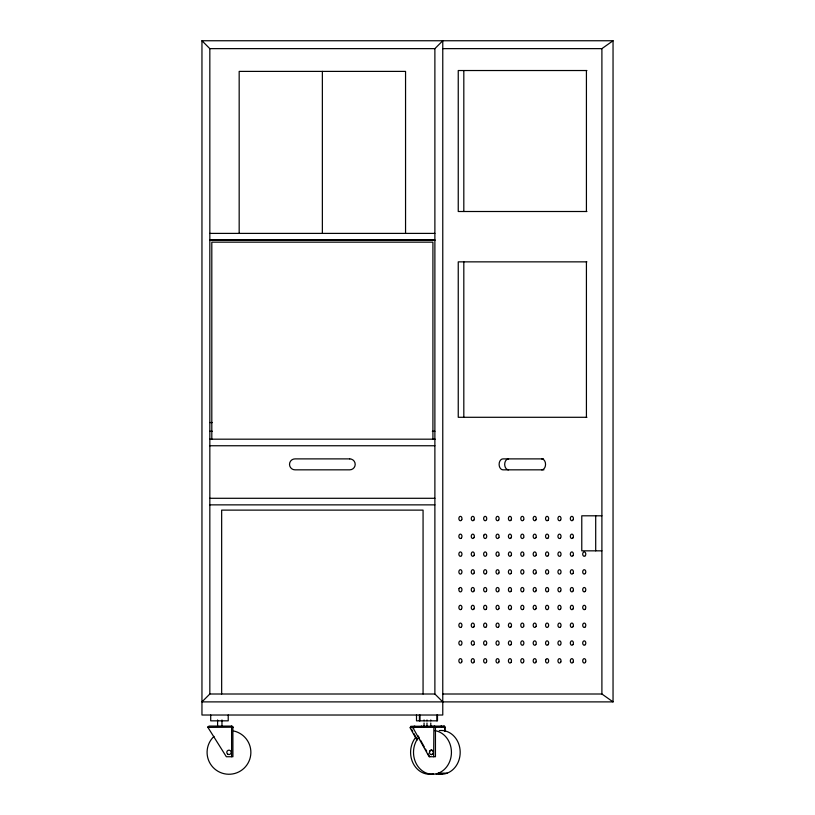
<?xml version="1.0" encoding="UTF-8"?>
<svg xmlns="http://www.w3.org/2000/svg" width="815" height="815" viewBox="0 0 815 815"><rect width="100%" height="100%" fill="white"/><g stroke="black" fill="none" stroke-linecap="round" stroke-linejoin="round"><path stroke-width="1.22" d="M231.603 756.738L231.603 726.104L209.047 726.084L207.764 727.143M430.778 719.961L430.778 720.837M207.743 727.398L232.886 727.184L232.917 756.738L226.346 756.738L207.764 727.143M416.985 740.224L410.24 728.111L410.852 726.308L443.941 726.084A1.314 0.652 90 0 1 444.44 726.542M421.08 726.674L421.477 726.084M424.004 726.674L424.411 726.084M443.941 726.084A1.314 1.141 90 0 1 445.082 727.398L445.082 731.065M433.886 727.347L433.651 756.738M445.173 727.306L410.057 727.398M442.769 701.888L434.884 694.003L434.884 48.635L442.769 40.75L442.769 715.02L201.957 715.02L201.957 40.75L613.043 40.75L613.043 701.888L201.957 701.888L209.832 694.003L209.832 48.635L201.957 40.75M442.769 48.635L601.898 48.635L613.043 40.75M433.875 727.306L433.651 727.398A1.314 0.652 90 0 1 434.314 726.084A1.314 1.141 90 0 1 435.444 727.398L435.444 756.738L429.108 756.738L413.164 728.111L413.287 726.674L414.774 726.084M209.832 48.635L434.884 48.635M586.912 70.528L458.244 70.528L458.244 211.503L586.912 211.503M209.832 233.396L434.884 233.396M209.832 239.967L434.884 239.967M209.832 240.211L434.884 240.211M586.912 261.86L458.244 261.86L458.244 417.29L586.912 417.29M209.832 422.547L212.297 422.547M209.832 431.308L212.379 431.308M432.337 431.308L434.884 431.308M209.557 439.183L435.159 439.183M209.832 445.754L434.884 445.754M543.513 458.886L502.987 458.886A5.471 3.871 -90 0 0 499.116 464.356A5.471 3.871 -90 0 0 502.987 469.837L543.911 469.837M209.832 498.291L434.884 498.291M209.832 504.862L434.884 504.862M601.898 515.803L581.778 515.803L581.778 550.838L601.898 550.838M209.832 694.003L434.884 694.003M442.769 694.003L601.898 694.003L613.043 701.888M413.164 728.111L413.816 728.111M429.485 752.357A2.19 1.895 90 0 1 431.38 750.167L431.706 750.167M431.706 754.547L431.38 754.547A2.19 1.895 90 0 0 433.274 752.357A2.19 1.895 90 0 0 431.38 750.167M418.075 738.105A21.893 18.959 -90 0 0 416.73 764.562A21.893 18.959 -90 0 0 438.45 773.14L447.201 773.14A21.893 18.959 -90 0 0 459.762 747.752A21.893 18.959 -90 0 0 439.265 730.586M418.115 735.823L419.338 738.023M420.56 740.224L424.238 746.825M425.471 749.026L426.693 751.236M427.916 753.437L429.76 756.738M411.504 729.211L412.736 731.412M413.959 733.612L417.025 739.124M232.886 727.214L232.917 727.398A1.314 1.314 0 0 0 231.603 726.084L231.603 726.542M426.989 719.961L426.989 720.837M424.065 719.961L424.065 720.837M601.898 48.635L601.898 694.003M595.704 515.803L595.704 550.838M586.423 70.528L586.423 211.503M586.423 261.86L586.423 417.29M463.817 70.528L463.817 211.503M463.817 261.86L463.817 417.29M444.593 727.398L444.593 731.065M437.482 715.02L437.482 720.837L416.506 720.837L416.506 715.02M436.942 715.02L436.942 720.837M432.918 439.183L432.918 242.157L211.808 242.157L211.808 439.183M430.778 723.027L430.778 726.084M426.989 723.027L426.989 726.084M424.065 723.027L424.065 726.084M423.066 694.003L423.066 510.119L221.66 510.119L221.66 694.003M419.98 715.02L419.98 720.837M419.43 715.02L419.43 720.837M405.554 233.396L405.554 71.394L239.172 71.394L239.172 233.396M322.363 71.394L322.363 233.396M228.22 715.02L228.22 720.837L210.708 720.837L210.708 715.02M221.965 719.961L221.965 726.084M217.595 719.961L217.595 726.084M432.245 726.542A1.314 1.141 90 0 0 431.38 726.084A1.314 0.652 90 0 0 430.89 726.542M441.873 726.542A1.314 1.141 90 0 0 441.007 726.084A1.314 0.652 90 0 1 441.506 726.542M433.539 773.761A21.893 18.959 -90 0 1 413.256 763.563A21.893 18.959 -90 0 1 415.151 738.105M442.29 773.761A21.893 18.959 90 0 1 436.157 774.107M432.724 753.906A2.19 1.895 -90 0 1 430.035 753.906A2.19 1.895 -90 0 1 430.035 750.809A2.19 1.895 -90 0 1 432.724 750.809M434.609 730.607A21.893 18.959 90 0 1 451.337 750.095A21.893 18.959 90 0 1 438.45 773.14M447.201 773.14A21.893 18.959 90 0 1 439.091 774.107M233.783 731.004A21.893 21.893 0 0 1 248.972 761.281A21.893 21.893 0 0 1 216.281 770.195A21.893 21.893 0 0 1 213.999 736.393M508.56 469.837A5.471 3.871 90 0 1 504.689 464.356A5.471 3.871 90 0 1 508.56 458.886M541.68 458.886A5.471 3.871 -90 0 1 545.551 464.356A5.471 3.871 -90 0 1 541.68 469.837M349.727 458.886L294.999 458.886A5.471 5.471 0 0 0 289.519 464.356A5.471 5.471 0 0 0 294.999 469.837L349.727 469.837A5.471 5.471 0 0 0 355.197 464.356A5.471 5.471 0 0 0 349.727 458.886M227.884 754.252A2.19 2.19 0 0 0 231.165 752.357A2.19 2.19 0 0 0 227.884 750.462A2.19 2.19 0 0 0 227.884 754.252M523.678 555.209A2.19 1.548 -90 0 0 522.334 551.928A2.19 1.548 -90 0 0 520.989 555.209A2.19 1.548 -90 0 0 523.678 555.209M585.343 591.242A2.19 1.548 -90 0 0 584.65 587.574A2.19 1.548 -90 0 0 582.756 590.264A2.19 1.548 -90 0 0 585.343 591.242M573.21 626.358A2.19 1.548 -90 0 0 571.865 623.078A2.19 1.548 -90 0 0 570.531 626.358A2.19 1.548 -90 0 0 573.21 626.358M523.678 537.421A2.19 1.548 -90 0 0 522.334 534.141A2.19 1.548 -90 0 0 520.989 537.421A2.19 1.548 -90 0 0 523.678 537.421M523.424 573.454A2.19 1.548 -90 0 0 522.731 569.787A2.19 1.548 -90 0 0 520.836 572.476A2.19 1.548 -90 0 0 523.424 573.454M572.965 537.88A2.19 1.548 -90 0 0 572.273 534.212A2.19 1.548 -90 0 0 570.378 536.902A2.19 1.548 -90 0 0 572.965 537.88M523.678 519.634A2.19 1.548 -90 0 0 522.334 516.353A2.19 1.548 -90 0 0 520.989 519.634A2.19 1.548 -90 0 0 523.678 519.634M585.343 626.817A2.19 1.548 -90 0 0 584.65 623.149A2.19 1.548 -90 0 0 582.756 625.828A2.19 1.548 -90 0 0 585.343 626.817M585.343 573.454A2.19 1.548 -90 0 0 584.65 569.787A2.19 1.548 -90 0 0 582.756 572.476A2.19 1.548 -90 0 0 585.343 573.454M585.343 609.029A2.19 1.548 -90 0 0 584.65 605.362A2.19 1.548 -90 0 0 582.756 608.051A2.19 1.548 -90 0 0 585.343 609.029M573.21 661.933A2.19 1.548 -90 0 0 571.865 658.652A2.19 1.548 -90 0 0 570.531 661.933A2.19 1.548 -90 0 0 573.21 661.933M572.965 555.667A2.19 1.548 -90 0 0 572.273 552A2.19 1.548 -90 0 0 570.378 554.689A2.19 1.548 -90 0 0 572.965 555.667M572.965 609.029A2.19 1.548 -90 0 0 572.273 605.362A2.19 1.548 -90 0 0 570.378 608.051A2.19 1.548 -90 0 0 572.965 609.029M536.056 519.634A2.19 1.548 -90 0 0 534.721 516.353A2.19 1.548 -90 0 0 533.377 519.634A2.19 1.548 -90 0 0 536.056 519.634M572.965 644.604A2.19 1.548 -90 0 0 572.273 640.936A2.19 1.548 -90 0 0 570.378 643.616A2.19 1.548 -90 0 0 572.965 644.604M585.343 555.667A2.19 1.548 -90 0 0 584.65 552A2.19 1.548 -90 0 0 582.756 554.689A2.19 1.548 -90 0 0 585.343 555.667M536.056 590.783A2.19 1.548 -90 0 0 534.721 587.503A2.19 1.548 -90 0 0 533.377 590.783A2.19 1.548 -90 0 0 536.056 590.783M573.21 590.783A2.19 1.548 -90 0 0 571.865 587.503A2.19 1.548 -90 0 0 570.531 590.783A2.19 1.548 -90 0 0 573.21 590.783M585.598 661.933A2.19 1.548 -90 0 0 584.253 658.652A2.19 1.548 -90 0 0 582.908 661.933A2.19 1.548 -90 0 0 585.598 661.933M585.343 644.604A2.19 1.548 -90 0 0 584.65 640.936A2.19 1.548 -90 0 0 582.756 643.616A2.19 1.548 -90 0 0 585.343 644.604M573.21 519.634A2.19 1.548 -90 0 0 571.865 516.353A2.19 1.548 -90 0 0 570.531 519.634A2.19 1.548 -90 0 0 573.21 519.634M572.965 573.454A2.19 1.548 -90 0 0 572.273 569.787A2.19 1.548 -90 0 0 570.378 572.476A2.19 1.548 -90 0 0 572.965 573.454M560.577 573.454A2.19 1.548 -90 0 0 559.885 569.787A2.19 1.548 -90 0 0 557.99 572.476A2.19 1.548 -90 0 0 560.577 573.454M560.577 537.88A2.19 1.548 -90 0 0 559.885 534.212A2.19 1.548 -90 0 0 557.99 536.902A2.19 1.548 -90 0 0 560.577 537.88M545.765 659.743A2.19 1.548 90 0 0 547.099 663.033A2.19 1.548 90 0 0 548.444 659.743A2.19 1.548 90 0 0 545.765 659.743M511.046 644.604A2.19 1.548 -90 0 0 510.353 640.936A2.19 1.548 -90 0 0 508.458 643.616A2.19 1.548 -90 0 0 511.046 644.604M511.046 609.029A2.19 1.548 -90 0 0 510.353 605.362A2.19 1.548 -90 0 0 508.458 608.051A2.19 1.548 -90 0 0 511.046 609.029M511.046 573.454A2.19 1.548 -90 0 0 510.353 569.787A2.19 1.548 -90 0 0 508.458 572.476A2.19 1.548 -90 0 0 511.046 573.454M511.046 662.391A2.19 1.548 -90 0 0 510.353 658.724A2.19 1.548 -90 0 0 508.458 661.403A2.19 1.548 -90 0 0 511.046 662.391M560.577 520.092A2.19 1.548 -90 0 0 559.885 516.425A2.19 1.548 -90 0 0 557.99 519.114A2.19 1.548 -90 0 0 560.577 520.092M548.444 608.571A2.19 1.548 -90 0 0 547.099 605.29A2.19 1.548 -90 0 0 545.765 608.571A2.19 1.548 -90 0 0 548.444 608.571M523.424 644.604A2.19 1.548 -90 0 0 522.731 640.936A2.19 1.548 -90 0 0 520.836 643.616A2.19 1.548 -90 0 0 523.424 644.604M474.136 537.421A2.19 1.548 -90 0 0 472.802 534.141A2.19 1.548 -90 0 0 471.457 537.421A2.19 1.548 -90 0 0 474.136 537.421M560.577 644.604A2.19 1.548 -90 0 0 559.885 640.936A2.19 1.548 -90 0 0 557.99 643.616A2.19 1.548 -90 0 0 560.577 644.604M511.046 520.092A2.19 1.548 -90 0 0 510.353 516.425A2.19 1.548 -90 0 0 508.458 519.114A2.19 1.548 -90 0 0 511.046 520.092M560.577 555.667A2.19 1.548 -90 0 0 559.885 552A2.19 1.548 -90 0 0 557.99 554.689A2.19 1.548 -90 0 0 560.577 555.667M560.577 591.242A2.19 1.548 -90 0 0 559.885 587.574A2.19 1.548 -90 0 0 557.99 590.264A2.19 1.548 -90 0 0 560.577 591.242M511.046 626.817A2.19 1.548 -90 0 0 510.353 623.149A2.19 1.548 -90 0 0 508.458 625.828A2.19 1.548 -90 0 0 511.046 626.817M498.658 520.092A2.19 1.548 -90 0 0 497.965 516.425A2.19 1.548 -90 0 0 496.07 519.114A2.19 1.548 -90 0 0 498.658 520.092M548.2 520.092A2.19 1.548 -90 0 0 547.507 516.425A2.19 1.548 -90 0 0 545.602 519.114A2.19 1.548 -90 0 0 548.2 520.092M560.577 626.817A2.19 1.548 -90 0 0 559.885 623.149A2.19 1.548 -90 0 0 557.99 625.828A2.19 1.548 -90 0 0 560.577 626.817M486.524 590.783A2.19 1.548 -90 0 0 485.18 587.503A2.19 1.548 -90 0 0 483.845 590.783A2.19 1.548 -90 0 0 486.524 590.783M548.2 555.667A2.19 1.548 -90 0 0 547.507 552A2.19 1.548 -90 0 0 545.602 554.689A2.19 1.548 -90 0 0 548.2 555.667M486.524 519.634A2.19 1.548 -90 0 0 485.18 516.353A2.19 1.548 -90 0 0 483.845 519.634A2.19 1.548 -90 0 0 486.524 519.634M560.577 609.029A2.19 1.548 -90 0 0 559.885 605.362A2.19 1.548 -90 0 0 557.99 608.051A2.19 1.548 -90 0 0 560.577 609.029M498.658 591.242A2.19 1.548 -90 0 0 497.965 587.574A2.19 1.548 -90 0 0 496.07 590.264A2.19 1.548 -90 0 0 498.658 591.242M486.28 609.029A2.19 1.548 -90 0 0 485.577 605.362A2.19 1.548 -90 0 0 483.682 608.051A2.19 1.548 -90 0 0 486.28 609.029M498.902 661.933A2.19 1.548 -90 0 0 497.568 658.652A2.19 1.548 -90 0 0 496.223 661.933A2.19 1.548 -90 0 0 498.902 661.933M498.902 555.209A2.19 1.548 -90 0 0 497.568 551.928A2.19 1.548 -90 0 0 496.223 555.209A2.19 1.548 -90 0 0 498.902 555.209M535.812 644.604A2.19 1.548 -90 0 0 535.119 640.936A2.19 1.548 -90 0 0 533.224 643.616A2.19 1.548 -90 0 0 535.812 644.604M548.444 572.996A2.19 1.548 -90 0 0 547.099 569.716A2.19 1.548 -90 0 0 545.765 572.996A2.19 1.548 -90 0 0 548.444 572.996M560.822 661.933A2.19 1.548 -90 0 0 559.487 658.652A2.19 1.548 -90 0 0 558.143 661.933A2.19 1.548 -90 0 0 560.822 661.933M486.524 555.209A2.19 1.548 -90 0 0 485.18 551.928A2.19 1.548 -90 0 0 483.845 555.209A2.19 1.548 -90 0 0 486.524 555.209M548.444 590.783A2.19 1.548 -90 0 0 547.099 587.503A2.19 1.548 -90 0 0 545.765 590.783A2.19 1.548 -90 0 0 548.444 590.783M548.2 644.604A2.19 1.548 -90 0 0 547.507 640.936A2.19 1.548 -90 0 0 545.602 643.616A2.19 1.548 -90 0 0 548.2 644.604M498.658 644.604A2.19 1.548 -90 0 0 497.965 640.936A2.19 1.548 -90 0 0 496.07 643.616A2.19 1.548 -90 0 0 498.658 644.604M498.902 537.421A2.19 1.548 -90 0 0 497.568 534.141A2.19 1.548 -90 0 0 496.223 537.421A2.19 1.548 -90 0 0 498.902 537.421M536.056 572.996A2.19 1.548 -90 0 0 534.721 569.716A2.19 1.548 -90 0 0 533.377 572.996A2.19 1.548 -90 0 0 536.056 572.996M498.902 608.571A2.19 1.548 -90 0 0 497.568 605.29A2.19 1.548 -90 0 0 496.223 608.571A2.19 1.548 -90 0 0 498.902 608.571M511.29 555.209A2.19 1.548 -90 0 0 509.946 551.928A2.19 1.548 -90 0 0 508.611 555.209A2.19 1.548 -90 0 0 511.29 555.209M486.28 573.454A2.19 1.548 -90 0 0 485.577 569.787A2.19 1.548 -90 0 0 483.682 572.476A2.19 1.548 -90 0 0 486.28 573.454M483.845 535.231A2.19 1.548 90 0 0 485.18 538.521A2.19 1.548 90 0 0 486.524 535.231A2.19 1.548 90 0 0 483.845 535.231M523.678 626.358A2.19 1.548 -90 0 0 522.334 623.078A2.19 1.548 -90 0 0 520.989 626.358A2.19 1.548 -90 0 0 523.678 626.358M548.2 537.88A2.19 1.548 -90 0 0 547.507 534.212A2.19 1.548 -90 0 0 545.602 536.902A2.19 1.548 -90 0 0 548.2 537.88M486.28 626.817A2.19 1.548 -90 0 0 485.577 623.149A2.19 1.548 -90 0 0 483.682 625.828A2.19 1.548 -90 0 0 486.28 626.817M474.136 555.209A2.19 1.548 -90 0 0 472.802 551.928A2.19 1.548 -90 0 0 471.457 555.209A2.19 1.548 -90 0 0 474.136 555.209M486.28 644.604A2.19 1.548 -90 0 0 485.577 640.936A2.19 1.548 -90 0 0 483.682 643.616A2.19 1.548 -90 0 0 486.28 644.604M511.046 591.242A2.19 1.548 -90 0 0 510.353 587.574A2.19 1.548 -90 0 0 508.458 590.264A2.19 1.548 -90 0 0 511.046 591.242M474.136 572.996A2.19 1.548 -90 0 0 472.802 569.716A2.19 1.548 -90 0 0 471.457 572.996A2.19 1.548 -90 0 0 474.136 572.996M473.892 626.817A2.19 1.548 -90 0 0 473.199 623.149A2.19 1.548 -90 0 0 471.304 625.828A2.19 1.548 -90 0 0 473.892 626.817M536.056 661.933A2.19 1.548 -90 0 0 534.721 658.652A2.19 1.548 -90 0 0 533.377 661.933A2.19 1.548 -90 0 0 536.056 661.933M511.046 537.88A2.19 1.548 -90 0 0 510.353 534.212A2.19 1.548 -90 0 0 508.458 536.902A2.19 1.548 -90 0 0 511.046 537.88M536.056 555.209A2.19 1.548 -90 0 0 534.721 551.928A2.19 1.548 -90 0 0 533.377 555.209A2.19 1.548 -90 0 0 536.056 555.209M536.056 626.358A2.19 1.548 -90 0 0 534.721 623.078A2.19 1.548 -90 0 0 533.377 626.358A2.19 1.548 -90 0 0 536.056 626.358M536.056 608.571A2.19 1.548 -90 0 0 534.721 605.29A2.19 1.548 -90 0 0 533.377 608.571A2.19 1.548 -90 0 0 536.056 608.571M523.424 609.029A2.19 1.548 -90 0 0 522.731 605.362A2.19 1.548 -90 0 0 520.836 608.051A2.19 1.548 -90 0 0 523.424 609.029M498.902 572.996A2.19 1.548 -90 0 0 497.568 569.716A2.19 1.548 -90 0 0 496.223 572.996A2.19 1.548 -90 0 0 498.902 572.996M548.444 626.358A2.19 1.548 -90 0 0 547.099 623.078A2.19 1.548 -90 0 0 545.765 626.358A2.19 1.548 -90 0 0 548.444 626.358M474.136 661.933A2.19 1.548 -90 0 0 472.802 658.652A2.19 1.548 -90 0 0 471.457 661.933A2.19 1.548 -90 0 0 474.136 661.933M486.524 661.933A2.19 1.548 -90 0 0 485.18 658.652A2.19 1.548 -90 0 0 483.845 661.933A2.19 1.548 -90 0 0 486.524 661.933M461.504 555.667A2.19 1.548 -90 0 0 460.811 552A2.19 1.548 -90 0 0 458.916 554.689A2.19 1.548 -90 0 0 461.504 555.667M461.504 626.817A2.19 1.548 -90 0 0 460.811 623.149A2.19 1.548 -90 0 0 458.916 625.828A2.19 1.548 -90 0 0 461.504 626.817M473.892 644.604A2.19 1.548 -90 0 0 473.199 640.936A2.19 1.548 -90 0 0 471.304 643.616A2.19 1.548 -90 0 0 473.892 644.604M473.892 520.092A2.19 1.548 -90 0 0 473.199 516.425A2.19 1.548 -90 0 0 471.304 519.114A2.19 1.548 -90 0 0 473.892 520.092M473.892 609.029A2.19 1.548 -90 0 0 473.199 605.362A2.19 1.548 -90 0 0 471.304 608.051A2.19 1.548 -90 0 0 473.892 609.029M474.136 590.783A2.19 1.548 -90 0 0 472.802 587.503A2.19 1.548 -90 0 0 471.457 590.783A2.19 1.548 -90 0 0 474.136 590.783M461.759 519.634A2.19 1.548 -90 0 0 460.414 516.353A2.19 1.548 -90 0 0 459.069 519.634A2.19 1.548 -90 0 0 461.759 519.634M461.504 537.88A2.19 1.548 -90 0 0 460.811 534.212A2.19 1.548 -90 0 0 458.916 536.902A2.19 1.548 -90 0 0 461.504 537.88M461.504 573.454A2.19 1.548 -90 0 0 460.811 569.787A2.19 1.548 -90 0 0 458.916 572.476A2.19 1.548 -90 0 0 461.504 573.454M459.069 588.593A2.19 1.548 90 0 0 460.414 591.884A2.19 1.548 90 0 0 461.759 588.593A2.19 1.548 90 0 0 459.069 588.593M523.424 591.242A2.19 1.548 -90 0 0 522.731 587.574A2.19 1.548 -90 0 0 520.836 590.264A2.19 1.548 -90 0 0 523.424 591.242M461.759 661.933A2.19 1.548 -90 0 0 460.414 658.652A2.19 1.548 -90 0 0 459.069 661.933A2.19 1.548 -90 0 0 461.759 661.933M461.504 644.604A2.19 1.548 -90 0 0 460.811 640.936A2.19 1.548 -90 0 0 458.916 643.616A2.19 1.548 -90 0 0 461.504 644.604M461.504 609.029A2.19 1.548 -90 0 0 460.811 605.362A2.19 1.548 -90 0 0 458.916 608.051A2.19 1.548 -90 0 0 461.504 609.029M536.056 537.421A2.19 1.548 -90 0 0 534.721 534.141A2.19 1.548 -90 0 0 533.377 537.421A2.19 1.548 -90 0 0 536.056 537.421M523.424 662.391A2.19 1.548 -90 0 0 522.731 658.724A2.19 1.548 -90 0 0 520.836 661.403A2.19 1.548 -90 0 0 523.424 662.391M498.658 626.817A2.19 1.548 -90 0 0 497.965 623.149A2.19 1.548 -90 0 0 496.07 625.828A2.19 1.548 -90 0 0 498.658 626.817"/></g></svg>
